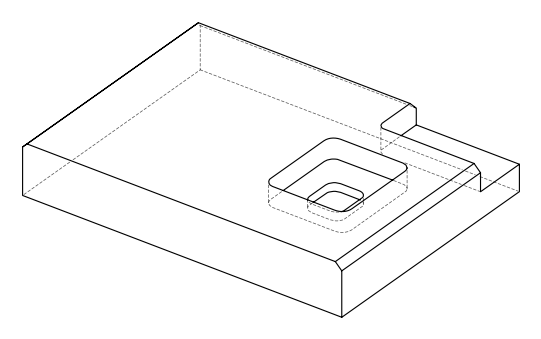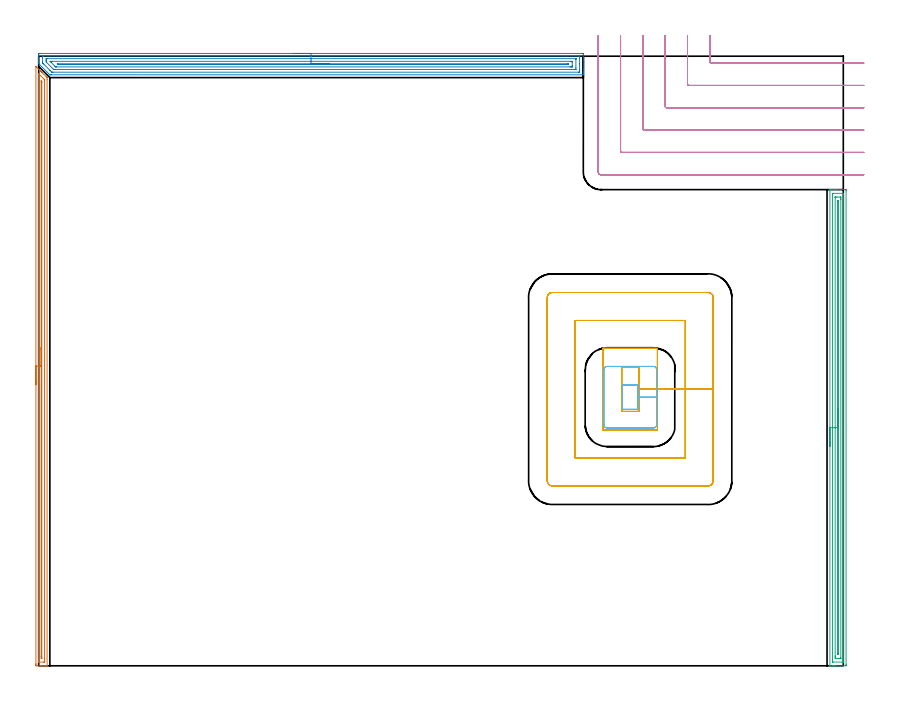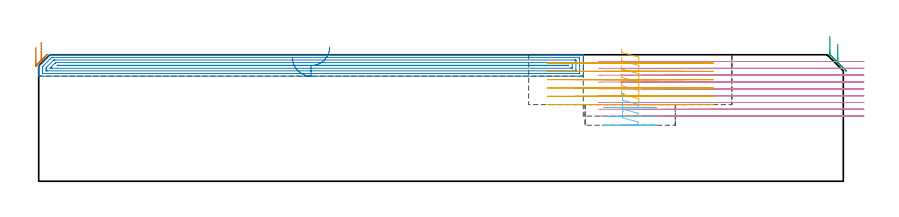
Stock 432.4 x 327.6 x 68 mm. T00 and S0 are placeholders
(PLAN: 6 operations, 2 tool changes, 59.5 min)
(1 AREA_MILL | FG_CHAMFER_SURFACE | UGT0205_001 | 7.81 min | 5862 mm3)
(2 AREA_MILL_1 | FG_CHAMFER_SURFACE_1 | UGT0205_001 | 11.81 min | 19639 mm3)
(3 AREA_MILL_2 | FG_CHAMFER_SURFACE_2 | UGT0205_001 | 8.35 min | 9877 mm3)
(4 MILL_CORNER_NOTCH_RECTANGULAR | CORNER_NOTCH_RECTANGULAR | NXT0201_012 | Follow Part, ap 4, ae 75% | 18.56 min | 329321 mm3)
(5 MILL_RECTANGULAR_POCKET | POCKET_RECTANGULAR_STRAIGHT | UGT0201_136 | Follow Part, ap 5, ae 75% | 11.54 min | 358943 mm3)
(6 MILL_RECTANGULAR_POCKET_1 | POCKET_RECTANGULAR_STRAIGHT_1 | UGT0201_136 | Follow Part, ap 5, ae 75% | 1.41 min | 27163 mm3)
(TOOL UGT0205_001 | Chamfer Mill 20 x 3 x 45 deg. | D20 FL50 Z2)
(TOOL NXT0201_012 | ENDMILL 16mm [2P460-1600-NA 1630] | D16 FL38 Z6)
(TOOL UGT0201_136 | Carbide End Mill 20.0 | D20 FL30 Z4)
(OP 1 AREA_MILL)
G17 G21 G94 G90
T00 M6
G54
G17 G0 G90 X-1.5 Y151.05 S1061 M3
G43 Z78. H0
Z72.
G94 G1 Y151.088 Z71.128 F250.
Y151.202 Z70.264
Y151.391 Z69.412
Y151.653 Z68.58
Y151.987 Z67.774
Y152.39 Z67.
Y152.859 Z66.264
Y153.39 Z65.572
Y153.979 Z64.929
Y154.622 Z64.34
Y155.314 Z63.808
Y156.05 Z63.34
Y156.824 Z62.937
Y157.63 Z62.603
Y158.462 Z62.341
Y159.314 Z62.152
Y160.179 Z62.038
Y161.05 Z62.
X-1.499 Y322.073 Z61.999
X-1.494 Y322.083 Z62.003
X-1.476 Y322.073 Z62.022
X-1.361 Y321.962 Z62.138
X0.018 Y320.583 Z63.516
X0.186 Y320.417 Z63.681
X0.348 Y320.254 Z63.845
X0.465 Y320.136 Z63.963
X0.624 Y319.978 Z64.119
X0.777 Y319.824 Z64.275
X0.912 Y319.689 Z64.41
X1.062 Y319.54 Z64.557
X1.206 Y319.395 Z64.704
X1.359 Y319.242 Z64.857
X1.5 Y319.102 Z64.996
X1.635 Y318.966 Z65.133
X1.806 Y318.795 Z65.304
X4.127 Y316.474 Z67.625
X4.486 Y316.114 Z67.986
X4.493 Y316.097 Z67.993
X4.5 Y315.22 Z68.
Y0.177
X4.497 Y0.01 Z67.989
X4.355 Y0.003 Z67.848
X4.205 Y0. Z67.705
X3.944 Z67.444
X3.252 Z66.746
X2.03 Z65.526
X1.5 Z64.994
X0.889 Z64.384
X-0.863 Z62.634
X-1.127 Y0.002 Z62.369
X-1.346 Y0.005 Z62.151
X-1.492 Y0.01 Z62.004
X-1.496 Y0.247 Z62.002
X-1.499 Y0.624 Z62.001
X-1.5 Y1.004 Z62.
Y161.05
X-0.086 Z63.414
X-0.085 Y317.732 Z63.415
X-0.084 Y317.902 Z63.416
X-0.08 Y318.126 Z63.42
X-0.077 Y318.216 Z63.423
X-0.021 Y318.162 Z63.479
X0.247 Y317.902 Z63.747
X2.929 Y315.22 Z66.429
X3.01 Y315.137 Z66.51
X3.058 Y315.083 Z66.558
X3.079 Y315.057 Z66.579
X3.08 Y315.038 Z66.58
X3.083 Y314.858 Z66.583
X3.085 Y314.496 Z66.585
X3.086 Y314.327 Z66.586
X3.085 Y2.581 Z66.585
X3.084 Y2.411 Z66.584
X3.08 Y2.05 Z66.58
X3.079 Y2.013 Z66.579
X3.02 Y2.008 Z66.52
X2.913 Y2.003 Z66.413
X2.778 Y2.001 Z66.278
X0.15 Z63.65
X-0.024 Y2.006 Z63.476
X-0.056 Y2.01 Z63.444
X-0.079 Y2.017 Z63.421
X-0.08 Y2.056 Z63.42
X-0.084 Y2.24 Z63.416
X-0.085 Y2.411 Z63.415
X-0.086 Y3.135 Z63.414
Y161.05
X1.328 Z64.828
X1.329 Y313.607 Z64.829
X1.334 Y314.327 Z64.834
X1.335 Y314.34 Z64.835
X1.365 Y314.327 Z64.865
X1.5 Y314.198 Z65.
X1.593 Y314.104 Z65.093
X1.639 Y314.055 Z65.139
X1.659 Y314.031 Z65.159
X1.664 Y313.957 Z65.164
X1.669 Y313.608 Z65.169
X1.671 Y313.433 Z65.171
Y4.917
X1.669 Y4.198 Z65.169
X1.666 Y4.029 Z65.166
X1.664 Y4.01 Z65.164
X1.645 Y4.007 Z65.145
X1.597 Y4.006 Z65.097
X1.5 Y4.01 Z65.
X1.335 Y4.033 Z64.835
X1.332 Y4.198 Z64.832
X1.33 Y4.372 Z64.83
X1.329 Y5.092 Z64.829
X1.328 Y5.267 Z64.828
Y161.05
Y161.922 Z64.867
Y162.787 Z64.98
Y163.638 Z65.169
Y164.47 Z65.432
Y165.276 Z65.765
Y166.05 Z66.168
Y166.786 Z66.637
Y167.478 Z67.168
Y168.121 Z67.757
Y168.711 Z68.401
Y169.242 Z69.093
Y169.71 Z69.828
Y170.113 Z70.602
Y170.447 Z71.408
Y170.709 Z72.24
Y170.898 Z73.092
Y171.012 Z73.957
Y171.05 Z74.828
G0 Z78.
M5
M2
(OP 2 AREA_MILL_1)
G17 G21 G94 G90
T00 M6
G54
G17 G0 G90 X136.35 Y329.1 S1061 M3
G43 Z78. H0
Z66.5
G94 G1 X136.388 Z65.628 F250.
X136.502 Z64.763
X136.691 Z63.912
X136.953 Z63.08
X137.287 Z62.274
X137.69 Z61.5
X138.158 Z60.764
X138.69 Z60.072
X139.279 Z59.429
X139.922 Z58.84
X140.614 Z58.308
X141.35 Z57.84
X142.124 Z57.437
X142.93 Z57.103
X143.762 Z56.841
X144.614 Z56.652
X145.478 Z56.538
X146.35 Z56.5
X292.073
X292.507 Y329.095 Z56.503
X292.69 Y329.092 Z56.506
X292.7 Y328.905 Z56.693
Y320.704 Z64.89
Y319.296 Z66.3
Y318.94 Z66.655
Y318.229 Z67.37
Y317.969 Z67.63
Y317.607 Z67.984
X292.694 Y317.603 Z67.988
X292.52 Y317.6 Z68.
X6.885
X6.079 Y317.605 Z67.995
X6. Y317.607 Z67.993
X5.991 Y317.609 Z67.991
X0.157 Y323.443 Z62.156
X0.11 Y323.488 Z62.108
X0.01 Y323.599 Z61.993
X0.002 Y323.702 Z61.89
X0. Y324.147 Z61.453
Y324.403 Z61.197
Y325.114 Z60.481
Y326.351 Z59.246
Y327.76 Z57.836
Y328.378 Z57.218
X0.003 Y328.642 Z56.955
X0.01 Y329.091 Z56.505
X0.168 Y329.095 Z56.503
X0.627 Y329.1 Z56.5
X146.35
Y327.686 Z57.914
X290.285 Y327.685 Z57.915
X290.361
X290.662 Y327.679 Z57.921
X290.69 Y327.581 Z58.019
X290.697 Y327.353 Z58.247
X290.699 Y326.878 Z58.722
X290.7 Y326.468 Z59.132
Y323.35 Z62.25
Y320.295 Z65.305
X290.698 Y319.822 Z65.778
X290.695 Y319.417 Z66.183
X290.684 Y319.021 Z66.579
X290.285 Y319.015 Z66.585
X290.209
X7.704 Y319.014 Z66.586
X7.295 Y319.017 Z66.583
X7.091 Y319.02 Z66.58
X7.044 Y319.021 Z66.579
X6.987 Y319.072 Z66.528
X6.885 Y319.167 Z66.433
X6.227 Y319.822 Z65.778
X5.991 Y320.058 Z65.542
X2.7 Y323.35 Z62.25
X2.415 Y323.635 Z61.965
X2.117 Y323.937 Z61.663
X2.046 Y324.012 Z61.588
X2.013 Y324.049 Z61.551
X2.009 Y324.096 Z61.504
X2.005 Y324.232 Z61.368
X2.001 Y324.641 Z60.959
X2.002 Y326.878 Z58.722
X2.005 Y327.283 Z58.317
X2.016 Y327.679 Z57.921
X2.415 Y327.685 Z57.915
X2.491
X146.35 Y327.686 Z57.914
Y326.272 Z59.328
X288.59 Y326.271 Z59.329
X288.664 Y326.27 Z59.33
X288.686 Y326.268 Z59.332
X288.69 Y326.265 Z59.335
X288.694 Y326.253 Z59.347
X288.697 Y326.196 Z59.404
X288.699 Y325.996 Z59.604
X288.7 Y325.795 Z59.805
Y321.386 Z64.214
X288.698 Y320.704 Z64.896
X288.696 Y320.508 Z65.092
X288.69 Y320.443 Z65.157
X288.635 Y320.435 Z65.165
X288.497 Y320.433 Z65.167
X287.882 Y320.429 Z65.171
X8.673
X8.394 Y320.431 Z65.169
X8.208 Y320.435 Z65.165
X8.072 Y320.439 Z65.161
X7.779 Y320.72 Z64.88
X4.269 Y324.232 Z61.368
X4.203 Y324.299 Z61.301
X4.01 Y324.515 Z61.085
X4.003 Y324.913 Z60.687
X4.001 Y325.114 Z60.486
X4. Y325.314 Z60.286
X4.002 Y325.996 Z59.604
X4.004 Y326.192 Z59.408
X4.009 Y326.257 Z59.343
X4.065 Y326.265 Z59.335
X4.203 Y326.267 Z59.333
X4.818 Y326.271 Z59.329
X146.35 Y326.272 Z59.328
Y324.857 Z60.743
X286.075
X286.563 Y324.854 Z60.746
X286.674 Y324.852 Z60.748
X286.69 Y324.851 Z60.749
X286.693 Y324.83 Z60.77
X286.697 Y324.777 Z60.823
X286.699 Y324.67 Z60.93
X286.7 Y324.241 Z61.359
Y322.477 Z63.123
X286.698 Y322.031 Z63.569
X286.696 Y321.922 Z63.678
X286.691 Y321.869 Z63.731
X286.688 Y321.85 Z63.75
X286.659 Y321.848 Z63.752
X286.446 Y321.845 Z63.755
X285.815 Y321.843 Z63.757
X285.555
X9.567
X9.305 Y321.845 Z63.755
X9.15 Y321.848 Z63.752
X9.114 Y321.849 Z63.751
X9.013 Y321.945 Z63.655
X8.874 Y322.078 Z63.522
X8.673 Y322.276 Z63.324
X6.718 Y324.232 Z61.368
X6.555 Y324.397 Z61.203
X6.246 Y324.715 Z60.885
X6.122 Y324.851 Z60.749
X6.161 Y324.853 Z60.747
X6.253 Y324.855 Z60.745
X6.885 Y324.857 Z60.743
X7.145
X146.35
Y323.443 Z62.157
X284.121
X284.31 Y323.441 Z62.159
X284.679 Y323.436 Z62.164
X284.69 Y323.35 Z62.25
Y323.274 Z62.326
X284.404 Y323.263 Z62.337
X284.216 Y323.258 Z62.342
X284.121 Y323.257 Z62.343
X10.461
X10.367 Y323.258 Z62.342
X10.179 Y323.264 Z62.336
X10.142 Y323.267 Z62.333
X10.128 Y323.276 Z62.324
X10.1 Y323.3 Z62.3
X10.05 Y323.35 Z62.25
X9.996 Y323.411 Z62.189
X9.975 Y323.436 Z62.164
X10.084 Y323.439 Z62.161
X10.272 Y323.442 Z62.158
X146.35 Y323.443 Z62.157
X147.222 Z62.195
X148.086 Z62.309
X148.938 Z62.498
X149.77 Z62.76
X150.576 Z63.094
X151.35 Z63.497
X152.086 Z63.965
X152.778 Z64.496
X153.421 Z65.086
X154.01 Z65.729
X154.542 Z66.421
X155.01 Z67.157
X155.413 Z67.931
X155.747 Z68.737
X156.009 Z69.569
X156.198 Z70.42
X156.312 Z71.285
X156.35 Z72.157
G0 Z78.
M5
M2
(OP 3 AREA_MILL_2)
G17 G21 G94 G90
T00 M6
G54
G17 G0 G90 X425.2 Y117.95 S1061 M3
G43 Z78. H0
G94 G1 Y117.988 Z77.128 F250.
Y118.102 Z76.263
Y118.291 Z75.412
Y118.553 Z74.58
Y118.887 Z73.774
Y119.29 Z73.
Y119.758 Z72.264
Y120.29 Z71.572
Y120.879 Z70.929
Y121.522 Z70.34
Y122.214 Z69.808
Y122.95 Z69.34
Y123.724 Z68.937
Y124.53 Z68.603
Y125.362 Z68.341
Y126.213 Z68.152
Y127.078 Z68.038
Y127.95 Z68.
Y255.726
X425.202 Y255.89 Z67.988
X425.354 Y255.898 Z67.839
X425.511 Y255.9 Z67.688
X425.794 Z67.405
X426.478 Z66.717
X427.697 Z65.5
X428.233 Z64.961
X428.843 Z64.352
X433.232 Z59.965
X433.5 Y255.897 Z59.697
X433.892 Y255.89 Z59.305
X433.897 Y255.683 Z59.302
X433.899 Y255.279 Z59.301
Y0.621
X433.897 Y0.217 Z59.302
X433.892 Y0.01 Z59.305
X433.5 Y0. Z59.697
X428.233 Z64.961
X427.697 Z65.5
X427.356 Z65.84
X426.819 Z66.377
X426.478 Z66.717
X425.511 Z67.688
X425.354 Y0.002 Z67.839
X425.202 Y0.01 Z67.988
X425.2 Y0.174 Z68.
Y127.95
X426.614 Z66.586
X426.615 Y253.492 Z66.585
X426.619 Y253.868 Z66.581
X426.621 Y253.884 Z66.579
X426.645 Y253.89 Z66.555
X426.715 Y253.896 Z66.485
X426.822 Y253.899 Z66.378
X432.222 Y253.9 Z60.978
X432.412 Y253.898 Z60.788
X432.444 Y253.895 Z60.756
X432.474 Y253.891 Z60.726
X432.479 Y253.85 Z60.721
X432.484 Y253.633 Z60.716
X432.485 Y253.492 Z60.715
X432.486 Y252.738 Z60.714
X432.485 Y2.408 Z60.715
X432.481 Y2.032 Z60.719
X432.479 Y2.016 Z60.721
X432.455 Y2.01 Z60.745
X432.385 Y2.004 Z60.815
X432.278 Y2.001 Z60.922
X426.878 Y2. Z66.322
X426.688 Y2.002 Z66.512
X426.656 Y2.005 Z66.544
X426.626 Y2.009 Z66.574
X426.621 Y2.05 Z66.579
X426.616 Y2.267 Z66.584
X426.615 Y2.408 Z66.585
X426.614 Y3.162 Z66.586
Y127.95
X428.028 Z65.172
X428.029 Y251.705 Z65.171
X428.03 Y251.809 Z65.17
X428.032 Y251.861 Z65.168
X428.035 Y251.882 Z65.165
X428.048 Y251.894 Z65.152
X428.233 Y251.896 Z64.967
X428.92 Y251.9 Z64.28
X430.676 Y251.899 Z62.524
X430.867 Y251.895 Z62.333
X431.052 Y251.89 Z62.148
X431.065 Y251.705 Z62.135
X431.068 Y251.5 Z62.132
X431.071 Y250.812 Z62.129
X431.072 Y250.603 Z62.128
X431.071 Y4.195 Z62.129
X431.07 Y4.091 Z62.13
X431.068 Y4.039 Z62.132
X431.065 Y4.018 Z62.135
X431.052 Y4.006 Z62.148
X430.867 Y4.004 Z62.333
X430.18 Y4. Z63.02
X428.424 Y4.001 Z64.776
X428.233 Y4.005 Z64.967
X428.048 Y4.01 Z65.152
X428.035 Y4.195 Z65.165
X428.032 Y4.4 Z65.168
X428.029 Y5.088 Z65.171
X428.028 Y5.297 Z65.172
Y127.95
X429.443 Z63.757
Y249.58
X429.445 Y249.69 Z63.755
X429.452 Y249.89 Z63.748
X429.55 Y249.892 Z63.65
X429.648 Y249.89 Z63.552
X429.655 Y249.69 Z63.545
X429.657 Y249.581 Z63.543
Y6.32
X429.655 Y6.21 Z63.545
X429.648 Y6.01 Z63.552
X429.55 Y6.008 Z63.65
X429.452 Y6.01 Z63.748
X429.445 Y6.21 Z63.755
X429.443 Y6.319 Z63.757
Y127.95
Y128.822 Z63.795
Y129.686 Z63.909
Y130.538 Z64.098
Y131.37 Z64.36
Y132.176 Z64.694
Y132.95 Z65.097
Y133.686 Z65.566
Y134.378 Z66.097
Y135.021 Z66.686
Y135.61 Z67.329
Y136.142 Z68.022
Y136.61 Z68.757
Y137.013 Z69.531
Y137.347 Z70.337
Y137.609 Z71.169
Y137.798 Z72.021
Y137.912 Z72.886
Y137.95 Z73.757
G0 Z78.
M5
M2
(OP 4 MILL_CORNER_NOTCH_RECTANGULAR)
G17 G21 G94 G90
T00 M6
G54
G17 G0 G90 X360.695 Y338.6 S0 M3
G43 Z78. H1
Z64.333
G94 G1 X360.7 Y335.6 F250.
Y335.505 F500.
Y324.694
G3 X361.494 Y323.9 R0.8
G1 X440.4
X443.4 F250.
G0 Z78.
X348.694 Y338.6
Z64.333
G1 X348.7 Y335.6
Y335.505 F500.
Y312.695
G3 X349.495 Y311.9 R0.8
G1 X440.4
X443.4 F250.
G0 Z78.
X336.692 Y338.6
Z64.333
G1 X336.7 Y335.6
Y335.505 F500.
Y300.695
G3 X337.495 Y299.9 R0.8
G1 X440.4
X443.4 F250.
G0 Z78.
X324.688 Y338.6
Z64.333
G1 X324.7 Y335.6
Y335.505 F500.
Y288.695
G3 X325.495 Y287.9 R0.8
G1 X440.4
X443.4 F250.
G0 Z78.
X312.676 Y338.6
Z64.333
G1 X312.7 Y335.6
Y335.505 F500.
Y276.696
G3 X313.496 Y275.9 R0.8
G1 X440.4
X443.4 F250.
G0 Z78.
X300.7 Y338.505
Z64.333
G1 Y335.505
Y265.4 F500.
G3 X302.2 Y263.9 R1.5
G1 X440.4
X443.4 F250.
G0 Z78.
X360.7 Y338.6
Z60.667
G1 Y335.6
Y324.694 F500.
G3 X361.494 Y323.9 R0.8
G1 X440.4
X443.4 F250.
G0 Z78.
X348.7 Y338.6
Z60.667
G1 Y335.6
Y312.695 F500.
G3 X349.495 Y311.9 R0.8
G1 X440.4
X443.4 F250.
G0 Z78.
X336.7 Y338.6
Z60.667
G1 Y335.6
Y300.695 F500.
G3 X337.495 Y299.9 R0.8
G1 X440.4
X443.4 F250.
G0 Z78.
X324.7 Y338.6
Z60.667
G1 Y335.6
Y288.695 F500.
G3 X325.495 Y287.9 R0.8
G1 X440.4
X443.4 F250.
G0 Z78.
X312.7 Y338.6
Z60.667
G1 Y335.6
Y276.696 F500.
G3 X313.496 Y275.9 R0.8
G1 X440.4
X443.4 F250.
G0 Z78.
X300.7 Y338.6
Z60.667
G1 Y335.6
Y265.4 F500.
G3 X302.2 Y263.9 R1.5
G1 X440.4
X443.4 F250.
G0 Z78.
X360.7 Y338.6
Z57.
G1 Y335.6
Y324.694 F500.
G3 X361.494 Y323.9 R0.8
G1 X440.4
X443.4 F250.
G0 Z78.
X348.7 Y338.6
Z57.
G1 Y335.6
Y312.695 F500.
G3 X349.495 Y311.9 R0.8
G1 X440.4
X443.4 F250.
G0 Z78.
X336.7 Y338.6
Z57.
G1 Y335.6
Y300.695 F500.
G3 X337.495 Y299.9 R0.8
G1 X440.4
X443.4 F250.
G0 Z78.
X324.7 Y338.6
Z57.
G1 Y335.6
Y288.695 F500.
G3 X325.495 Y287.9 R0.8
G1 X440.4
X443.4 F250.
G0 Z78.
X312.7 Y338.6
Z57.
G1 Y335.6
Y276.696 F500.
G3 X313.496 Y275.9 R0.8
G1 X440.4
X443.4 F250.
G0 Z78.
X300.7 Y338.6
Z57.
G1 Y335.6
Y265.4 F500.
G3 X302.2 Y263.9 R1.5
G1 X440.4
X443.4 F250.
G0 Z78.
X360.7 Y338.6
Z53.333
G1 Y335.6
Y324.694 F500.
G3 X361.494 Y323.9 R0.8
G1 X440.4
X443.4 F250.
G0 Z78.
X348.7 Y338.6
Z53.333
G1 Y335.6
Y312.695 F500.
G3 X349.495 Y311.9 R0.8
G1 X440.4
X443.4 F250.
G0 Z78.
X336.7 Y338.6
Z53.333
G1 Y335.6
Y300.695 F500.
G3 X337.495 Y299.9 R0.8
G1 X440.4
X443.4 F250.
G0 Z78.
X324.7 Y338.6
Z53.333
G1 Y335.6
Y288.695 F500.
G3 X325.495 Y287.9 R0.8
G1 X440.4
X443.4 F250.
G0 Z78.
X312.7 Y338.6
Z53.333
G1 Y335.6
Y276.696 F500.
G3 X313.496 Y275.9 R0.8
G1 X440.4
X443.4 F250.
G0 Z78.
X300.7 Y338.6
Z53.333
G1 Y335.6
Y265.4 F500.
G3 X302.2 Y263.9 R1.5
G1 X440.4
X443.4 F250.
G0 Z78.
X360.7 Y338.6
Z49.667
G1 Y335.6
Y324.694 F500.
G3 X361.494 Y323.9 R0.8
G1 X440.4
X443.4 F250.
G0 Z78.
X348.7 Y338.6
Z49.667
G1 Y335.6
Y312.695 F500.
G3 X349.495 Y311.9 R0.8
G1 X440.4
X443.4 F250.
G0 Z78.
X336.7 Y338.6
Z49.667
G1 Y335.6
Y300.695 F500.
G3 X337.495 Y299.9 R0.8
G1 X440.4
X443.4 F250.
G0 Z78.
X324.7 Y338.6
Z49.667
G1 Y335.6
Y288.695 F500.
G3 X325.495 Y287.9 R0.8
G1 X440.4
X443.4 F250.
G0 Z78.
X312.7 Y338.6
Z49.667
G1 Y335.6
Y276.696 F500.
G3 X313.496 Y275.9 R0.8
G1 X440.4
X443.4 F250.
G0 Z78.
X300.7 Y338.6
Z49.667
G1 Y335.6
Y265.4 F500.
G3 X302.2 Y263.9 R1.5
G1 X440.4
X443.4 F250.
G0 Z78.
X360.7 Y338.6
Z46.
G1 Y335.6
Y324.694 F500.
G3 X361.494 Y323.9 R0.8
G1 X440.4
X443.4 F250.
G0 Z78.
X348.7 Y338.6
Z46.
G1 Y335.6
Y312.695 F500.
G3 X349.495 Y311.9 R0.8
G1 X440.4
X443.4 F250.
G0 Z78.
X336.7 Y338.6
Z46.
G1 Y335.6
Y300.695 F500.
G3 X337.495 Y299.9 R0.8
G1 X440.4
X443.4 F250.
G0 Z78.
X324.7 Y338.6
Z46.
G1 Y335.6
Y288.695 F500.
G3 X325.495 Y287.9 R0.8
G1 X440.4
X443.4 F250.
G0 Z78.
X312.7 Y338.6
Z46.
G1 Y335.6
Y276.696 F500.
G3 X313.496 Y275.9 R0.8
G1 X440.4
X443.4 F250.
G0 Z78.
X300.7 Y338.6
Z46.
G1 Y335.6
Y265.4 F500.
G3 X302.2 Y263.9 R1.5
G1 X440.4
X443.4 F250.
G0 Z78.
X360.7 Y338.6
Z42.333
G1 Y335.6
Y324.694 F500.
G3 X361.494 Y323.9 R0.8
G1 X440.4
X443.4 F250.
G0 Z78.
X348.7 Y338.6
Z42.333
G1 Y335.6
Y312.695 F500.
G3 X349.495 Y311.9 R0.8
G1 X440.4
X443.4 F250.
G0 Z78.
X336.7 Y338.6
Z42.333
G1 Y335.6
Y300.695 F500.
G3 X337.495 Y299.9 R0.8
G1 X440.4
X443.4 F250.
G0 Z78.
X324.7 Y338.6
Z42.333
G1 Y335.6
Y288.695 F500.
G3 X325.495 Y287.9 R0.8
G1 X440.4
X443.4 F250.
G0 Z78.
X312.7 Y338.6
Z42.333
G1 Y335.6
Y276.696 F500.
G3 X313.496 Y275.9 R0.8
G1 X440.4
X443.4 F250.
G0 Z78.
X300.7 Y338.6
Z42.333
G1 Y335.6
Y265.4 F500.
G3 X302.2 Y263.9 R1.5
G1 X440.4
X443.4 F250.
G0 Z78.
X360.7 Y338.6
Z38.667
G1 Y335.6
Y324.694 F500.
G3 X361.494 Y323.9 R0.8
G1 X440.4
X443.4 F250.
G0 Z78.
X348.7 Y338.6
Z38.667
G1 Y335.6
Y312.695 F500.
G3 X349.495 Y311.9 R0.8
G1 X440.4
X443.4 F250.
G0 Z78.
X336.7 Y338.6
Z38.667
G1 Y335.6
Y300.695 F500.
G3 X337.495 Y299.9 R0.8
G1 X440.4
X443.4 F250.
G0 Z78.
X324.7 Y338.6
Z38.667
G1 Y335.6
Y288.695 F500.
G3 X325.495 Y287.9 R0.8
G1 X440.4
X443.4 F250.
G0 Z78.
X312.7 Y338.6
Z38.667
G1 Y335.6
Y276.696 F500.
G3 X313.496 Y275.9 R0.8
G1 X440.4
X443.4 F250.
G0 Z78.
X300.7 Y338.6
Z38.667
G1 Y335.6
Y265.4 F500.
G3 X302.2 Y263.9 R1.5
G1 X440.4
X443.4 F250.
G0 Z78.
X360.7 Y338.6
Z35.
G1 Y335.6
Y324.694 F500.
G3 X361.494 Y323.9 R0.8
G1 X440.4
X443.4 F250.
G0 Z78.
X348.7 Y338.6
Z35.
G1 Y335.6
Y312.695 F500.
G3 X349.495 Y311.9 R0.8
G1 X440.4
X443.4 F250.
G0 Z78.
X336.7 Y338.6
Z35.
G1 Y335.6
Y300.695 F500.
G3 X337.495 Y299.9 R0.8
G1 X440.4
X443.4 F250.
G0 Z78.
X324.7 Y338.6
Z35.
G1 Y335.6
Y288.695 F500.
G3 X325.495 Y287.9 R0.8
G1 X440.4
X443.4 F250.
G0 Z78.
X312.7 Y338.6
Z35.
G1 Y335.6
Y276.696 F500.
G3 X313.496 Y275.9 R0.8
G1 X440.4
X443.4 F250.
G0 Z78.
X300.7 Y338.6
Z35.
G1 Y335.6
Y265.4 F500.
G3 X302.2 Y263.9 R1.5
G1 X440.4
X443.4 F250.
G0 Z78.
M5
M2
(OP 5 MILL_RECTANGULAR_POCKET)
G17 G21 G94 G90
T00 M6
G54
G17 G0 G90 X313.3 Y143.416 S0 M3
G43 Z78. H0
Z71.
G94 G1 Y136.7 Z69.2 F250.
X322.5 Z66.735
Y148.65 Z63.533
Y160.6 F500.
X313.3
Y136.7
X322.5
Y148.65
X332.5
Y170.6
X303.3
Y126.7
X332.5
Y148.65
X347.5
Y185.6
X288.3
Y111.7
X347.5
Y148.65
X362.5
Y197.9
G3 X359.8 Y200.6 R2.7
G1 X276.
G3 X273.3 Y197.9 R2.7
G1 Y99.4
G3 X276. Y96.7 R2.7
G1 X359.8
G3 X362.5 Y99.4 R2.7
G1 Y148.65
Y149.65
G0 X313.3 Y143.416 Z66.533
G1 Y136.7 Z64.734 F250.
X322.5 Z62.269
Y148.65 Z59.067
Y160.6 F500.
X313.3
Y136.7
X322.5
Y148.65
X332.5
Y170.6
X303.3
Y126.7
X332.5
Y148.65
X347.5
Y185.6
X288.3
Y111.7
X347.5
Y148.65
X362.5
Y197.9
G3 X359.8 Y200.6 R2.7
G1 X276.
G3 X273.3 Y197.9 R2.7
G1 Y99.4
G3 X276. Y96.7 R2.7
G1 X359.8
G3 X362.5 Y99.4 R2.7
G1 Y148.65
Y149.65
G0 X313.3 Y143.416 Z62.067
G1 Y136.7 Z60.267 F250.
X322.5 Z57.802
Y148.65 Z54.6
Y160.6 F500.
X313.3
Y136.7
X322.5
Y148.65
X332.5
Y170.6
X303.3
Y126.7
X332.5
Y148.65
X347.5
Y185.6
X288.3
Y111.7
X347.5
Y148.65
X362.5
Y197.9
G3 X359.8 Y200.6 R2.7
G1 X276.
G3 X273.3 Y197.9 R2.7
G1 Y99.4
G3 X276. Y96.7 R2.7
G1 X359.8
G3 X362.5 Y99.4 R2.7
G1 Y148.65
Y149.65
G0 X313.3 Y143.416 Z57.6
G1 Y136.7 Z55.8 F250.
X322.5 Z53.335
Y148.65 Z50.133
Y160.6 F500.
X313.3
Y136.7
X322.5
Y148.65
X332.5
Y170.6
X303.3
Y126.7
X332.5
Y148.65
X347.5
Y185.6
X288.3
Y111.7
X347.5
Y148.65
X362.5
Y197.9
G3 X359.8 Y200.6 R2.7
G1 X276.
G3 X273.3 Y197.9 R2.7
G1 Y99.4
G3 X276. Y96.7 R2.7
G1 X359.8
G3 X362.5 Y99.4 R2.7
G1 Y148.65
Y149.65
G0 X313.3 Y143.416 Z53.133
G1 Y136.7 Z51.334 F250.
X322.5 Z48.869
Y148.65 Z45.667
Y160.6 F500.
X313.3
Y136.7
X322.5
Y148.65
X332.5
Y170.6
X303.3
Y126.7
X332.5
Y148.65
X347.5
Y185.6
X288.3
Y111.7
X347.5
Y148.65
X362.5
Y197.9
G3 X359.8 Y200.6 R2.7
G1 X276.
G3 X273.3 Y197.9 R2.7
G1 Y99.4
G3 X276. Y96.7 R2.7
G1 X359.8
G3 X362.5 Y99.4 R2.7
G1 Y148.65
Y149.65
G0 X313.3 Y143.416 Z48.667
G1 Y136.7 Z46.867 F250.
X322.5 Z44.402
Y148.65 Z41.2
Y160.6 F500.
X313.3
Y136.7
X322.5
Y148.65
X332.5
Y170.6
X303.3
Y126.7
X332.5
Y148.65
X347.5
Y185.6
X288.3
Y111.7
X347.5
Y148.65
X362.5
Y197.9
G3 X359.8 Y200.6 R2.7
G1 X276.
G3 X273.3 Y197.9 R2.7
G1 Y99.4
G3 X276. Y96.7 R2.7
G1 X359.8
G3 X362.5 Y99.4 R2.7
G1 Y148.65
Y149.65
G0 Z78.
M5
M2
(OP 6 MILL_RECTANGULAR_POCKET_1)
G17 G21 G94 G90
T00 M6
G54
G17 G0 G90 X314.527 Y150.9 S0 M3
G43 Z78. H0
Z47.312
G94 G1 X313.7 Z47.091 F250.
Y137.8 Z43.581
X322.1 Z41.33
Y144.35 Z39.575
Y150.9 F500.
X313.7
Y137.8
X322.1
Y144.35
X332.1
Y159.1
G3 X330.3 Y160.9 R1.8
G1 X305.5
G3 X303.7 Y159.1 R1.8
G1 Y129.6
G3 X305.5 Y127.8 R1.8
G1 X330.3
G3 X332.1 Y129.6 R1.8
G1 Y144.35
Y145.35
G0 X314.527 Y150.9 Z42.575
G1 X313.7 Z42.353 F250.
Y137.8 Z38.843
X322.1 Z36.593
Y144.35 Z34.837
Y150.9 F500.
X313.7
Y137.8
X322.1
Y144.35
X332.1
Y159.1
G3 X330.3 Y160.9 R1.8
G1 X305.5
G3 X303.7 Y159.1 R1.8
G1 Y129.6
G3 X305.5 Y127.8 R1.8
G1 X330.3
G3 X332.1 Y129.6 R1.8
G1 Y144.35
Y145.35
G0 X314.527 Y150.9 Z37.837
G1 X313.7 Z37.616 F250.
Y137.8 Z34.106
X322.1 Z31.855
Y144.35 Z30.1
Y150.9 F500.
X313.7
Y137.8
X322.1
Y144.35
X332.1
Y159.1
G3 X330.3 Y160.9 R1.8
G1 X305.5
G3 X303.7 Y159.1 R1.8
G1 Y129.6
G3 X305.5 Y127.8 R1.8
G1 X330.3
G3 X332.1 Y129.6 R1.8
G1 Y144.35
Y145.35
G0 Z78.
M5
M2
